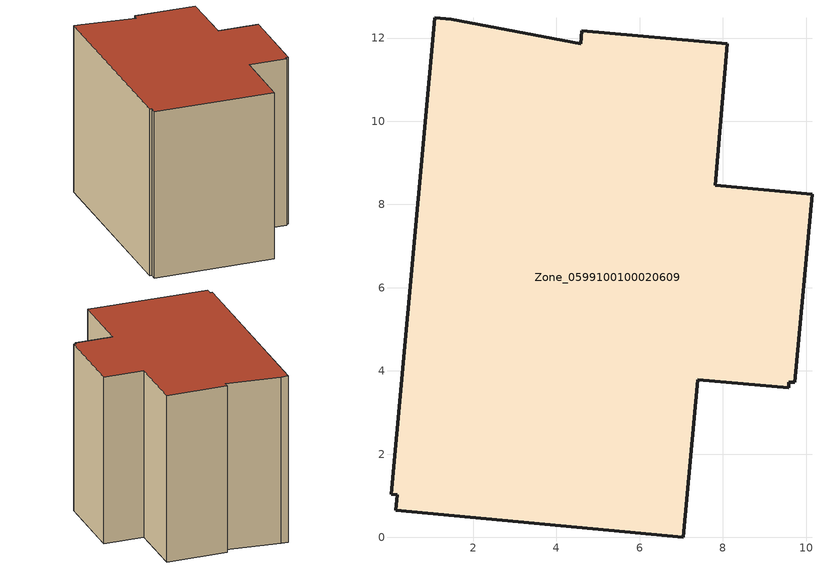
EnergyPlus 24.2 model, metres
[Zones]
Zone_0599100100020609
 floor ground (C_G): 1.47,12.46 4.58,11.87 4.61,12.18 8.11,11.87 7.81,8.46 10.14,8.24 9.72,3.73 9.59,3.73 9.58,3.6 7.39,3.79 7.05,0 0.14,0.65 0.17,1.02 0.04,1.04 1.08,12.49 z0
 wall outside (C_F): 1.47,12.46 1.08,12.49 0.04,1.04 0.17,1.02 0.14,0.65 7.05,0 7.39,3.79 9.58,3.6 9.59,3.73 9.72,3.73 10.14,8.24 7.81,8.46 8.11,11.87 4.61,12.18 4.58,11.87 1.47,12.46 z0:9.95
 roof outside (C_R): 4.58,11.87 1.47,12.46 1.08,12.49 0.04,1.04 0.17,1.02 0.14,0.65 7.05,0 7.39,3.79 9.58,3.6 9.59,3.73 9.72,3.73 10.14,8.24 7.81,8.46 8.11,11.87 4.61,12.18 z9.95
[BUILDING]
Pand.0599100100020609: North Axis=0; Terrain=City; Loads Convergence Tolerance Value=0.04; Temperature Convergence Tolerance Value=0.4; Solar Distribution=FullExterior; Maximum Number of Warmup Days=25; Minimum Number of Warmup Days=1
[Site:Location]
Rotterdam.The.Hague.AP_ZH_NLD Design_Conditions: Latitude=51.96; Longitude=4.45; Time Zone=1; Elevation=-4.5
[SITE:GROUNDTEMPERATURE:BUILDINGSURFACE]
18, 18, 18, 18, 18, 18, 18, 18, 18, 18, 18, 18
[MATERIAL] Thermal Absorptance=0.9; Solar Absorptance=0.7; Visible Absorptance=0.7
Name | Roughness | Thickness | Conductivity | Density | Specific Heat
G.D.2015-2018 | MediumSmooth | 0.15 | 0.0428571 | 540 | 1210
F.D.2015-2018 | Rough | 0.3 | 0.0666667 | 1920 | 840
R.D.2015-2018 | MediumRough | 0.2 | 0.0333333 | 1500 | 1000
[CONSTRUCTION]
C_G: G.D.2015-2018
C_F: F.D.2015-2018
C_R: R.D.2015-2018
[ZONE]
Zone_0599100100020609: Type=1; Multiplier=1; Ceiling Height=Autocalculate; Volume=Autocalculate; Floor Area=autocalculate; Part of Total Floor Area=Yes
[ZONEINFILTRATION:DESIGNFLOWRATE]
Infil_Zone_0599100100020609: Zone or ZoneList or Space or SpaceList=Zone_0599100100020609; Schedule=AlwaysOn; Design Flow Rate Calculation Method=Flow/Area; Flow Rate per Floor Area=0.0021; Constant Term Coefficient=1; Temperature Term Coefficient=0; Velocity Term Coefficient=0; Velocity Squared Term Coefficient=0
[HVACTEMPLATE:ZONE:IDEALLOADSAIRSYSTEM]
Zone_0599100100020609: Maximum Heating Supply Air Temperature=50; Minimum Cooling Supply Air Temperature=13; Maximum Heating Supply Air Humidity Ratio=0.0156; Minimum Cooling Supply Air Humidity Ratio=0.0077; Heating Limit=NoLimit; Cooling Limit=NoLimit; Dehumidification Control Type=ConstantSensibleHeatRatio; Cooling Sensible Heat Ratio=0.7; Dehumidification Setpoint=60; Humidification Control Type=None; Humidification Setpoint=30; Outdoor Air Method=None; Outdoor Air Flow Rate per Person=0.00944; Outdoor Air Flow Rate per Zone Floor Area=0; Outdoor Air Flow Rate per Zone=0; Demand Controlled Ventilation Type=None; Outdoor Air Economizer Type=NoEconomizer; Heat Recovery Type=None; Sensible Heat Recovery Effectiveness=0.7; Latent Heat Recovery Effectiveness=0.65
[ZONECONTROL:THERMOSTAT]
ThermostatControl_Zone_0599100100020609: Zone or ZoneList=Zone_0599100100020609; Control Type Schedule=DualSetpointControlType; Control 1=Thermostat_Zone_0599100100020609; Temperature Difference Between Cutout And Setpoint=0
[THERMOSTATSETPOINT:DUALSETPOINT]
Thermostat_Zone_0599100100020609: Heating Setpoint Temperature Schedule=HeatingSetpoint_Zone_0599100100020609; Cooling Setpoint Temperature Schedule=CoolingSetpoint_Zone_0599100100020609
[SCHEDULE:COMPACT]
HeatingSetpoint_Zone_0599100100020609: Through: 12/31, For: AllDays, Until: 24:00, 21
CoolingSetpoint_Zone_0599100100020609: Through: 12/31, For: AllDays, Until: 24:00, 24
DualSetpointControlType: Through: 12/31, For: AllDays, Until: 24:00, 4
AlwaysOn: Through: 12/31, For: AllDays, Until: 24:00, 1
